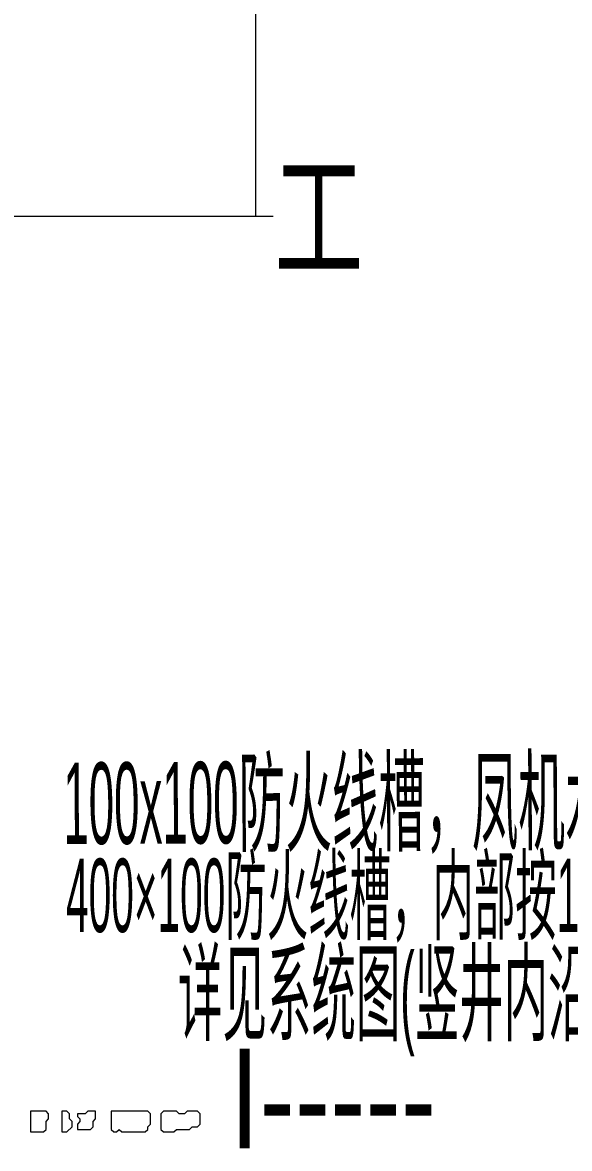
# Model space of a CAD drawing. Header units: millimetres. Extents: x 1 to 419, y 0 to 297.
# Drawn here: x 314.65 to 333, y 154.37 to 192.15 of the extents above; entities that cross this region are included whole.
import ezdxf

# ---------------------------------------------------------------- set-up
doc = ezdxf.new("R2010")
doc.units = ezdxf.units.MM
for name, color, linetype, lineweight in [('OCR_TEXT', 6, 'Continuous', 0), ('TRACE_STRAIGHT', 5, 'Continuous', 0), ('TRACE_TEXT_SYMBOL', 6, 'Continuous', 0)]:
    doc.layers.add(name, color=color, linetype=linetype, lineweight=lineweight)
doc.styles.add('wqy-unicode', font='wqy-unicode.lff')

msp = doc.modelspace()

# ---------------------------------------------------------------- linework, layer by layer
at = {"layer": 'TRACE_STRAIGHT', "color": 5}
for p, q in [((322.469, 226.642), (322.469, 185.658)), ((300.03, 185.658), (323.062, 185.658))]:
    msp.add_line(p, q, dxfattribs=at)
at = {"layer": 'TRACE_TEXT_SYMBOL', "color": 6}
for points in [[(314.917, 155.62), (314.917, 154.919), (315.355, 154.919), (315.443, 155.007), (315.443, 155.269), (315.53, 155.357), (315.53, 155.532), (315.443, 155.62)], [(315.968, 155.62), (315.968, 154.919), (316.143, 154.919), (316.318, 155.094), (316.318, 155.269), (316.231, 155.357), (316.231, 155.532), (316.143, 155.62)], [(316.844, 155.62), (316.756, 155.532), (316.494, 155.532), (316.494, 155.444), (316.581, 155.357), (316.581, 155.269), (316.494, 155.182), (316.494, 155.007), (316.931, 155.007), (317.019, 155.094), (317.019, 155.269), (317.107, 155.357), (317.107, 155.62)], [(317.632, 155.62), (317.632, 155.007), (317.72, 154.919), (317.807, 154.919), (317.895, 155.007), (317.982, 154.919), (318.771, 154.919), (318.858, 155.007), (318.858, 155.094), (318.946, 155.182), (318.946, 155.532), (318.858, 155.62)], [(319.384, 155.62), (319.296, 155.532), (319.296, 155.007), (319.384, 154.919), (319.734, 154.919), (319.821, 155.007), (320.259, 155.007), (320.347, 155.094), (320.522, 155.094), (320.61, 155.182), (320.61, 155.532), (320.522, 155.62), (320.172, 155.62), (320.084, 155.532), (319.909, 155.532), (319.821, 155.62)]]:
    msp.add_lwpolyline(points, close=True, dxfattribs=at)

# ---------------------------------------------------------------- texts
at = {"layer": 'OCR_TEXT', "color": 6, "style": 'wqy-unicode'}
for s, height, width, p in [('工', 3.484, 0.629885, (323.097, 183.906)), ('400×100防火线槽，内部按1:2月金属隔板分隔', 2.45909, 0.41427, (316.115, 161.631)), ('详见系统图(竖井内沿墙明效）', 2.66401, 0.410354, (319.87, 158.257)), ('I-----', 3.3471, 0.795015, (321.615, 154.366))]:
    msp.add_text(s, height=height, dxfattribs=dict(at, width=width)).set_placement(p)
at = {"layer": 'OCR_TEXT', "color": 6, "style": 'wqy-unicode', "width": 0.419485}
msp.add_text('100x100防火线槽，凤机水泵等应急控制', height=2.73232, rotation=0.3114, dxfattribs=at).set_placement((316.028, 164.578))

doc.saveas('drawing.dxf')
